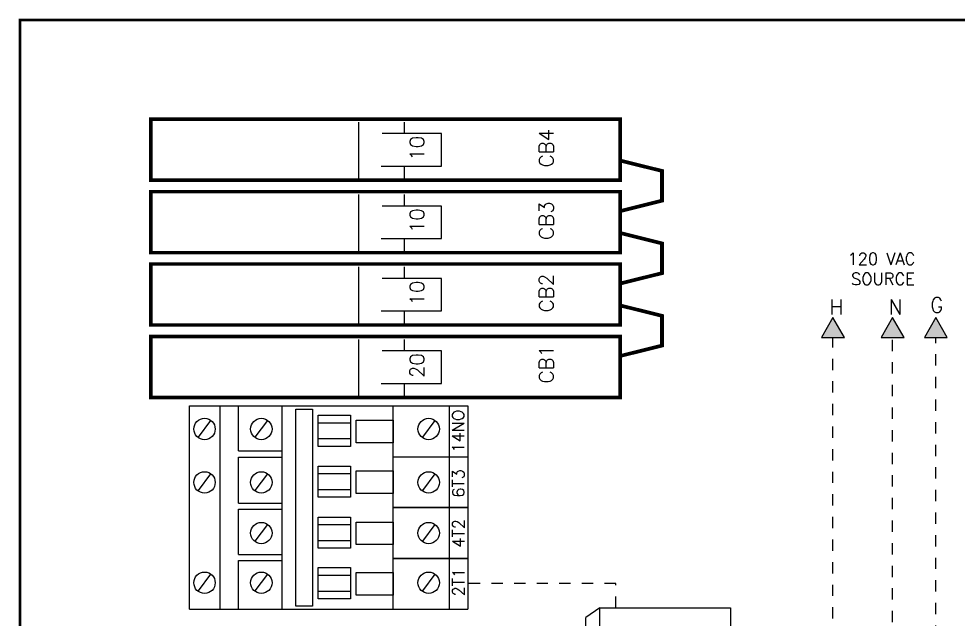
# Model space of a CAD drawing. Extents: x -283 to 170, y -177 to 25.
# Drawn here: x -186.91 to -178.59, y -72.93 to -67.62 of the extents above; entities that cross this region are included whole.
import ezdxf

# ---------------------------------------------------------------- set-up
doc = ezdxf.new("R2010")
doc.units = 0
doc.header["$LTSCALE"] = 0.125
doc.header["$MEASUREMENT"] = 0
doc.linetypes.add('DASHED', pattern=[0.75, 0.5, -0.25])
doc.layers.get('0').update_dxf_attribs({"linetype": 'CONTINUOUS'})
doc.layers.add('ASHADE', color=7, linetype='CONTINUOUS')
doc.layers.add('GREEN', color=83, linetype='DASHED')
doc.styles.get("Standard").update_dxf_attribs({"font": 'simplex.shx', "height": 0.08})

msp = doc.modelspace()

# ---------------------------------------------------------------- hatches: boundary and pattern name
at = {"layer": 'ASHADE', "ltscale": 0.25}
for points in [[(-179.8032, -70.4402), (-179.6, -70.4402), (-179.7016, -70.2643)], [(-179.2757, -70.4405), (-179.0725, -70.4405), (-179.1741, -70.2646)], [(-178.8926, -70.4405), (-178.6894, -70.4405), (-178.791, -70.2646)]]:
    msp.add_hatch(color=256, dxfattribs=at).paths.add_polyline_path(points)

# ---------------------------------------------------------------- linework, layer by layer
for p, q in [((-183.8993, -69.0486), (-183.8993, -68.5343)), ((-183.4941, -68.6364), (-183.4941, -68.5343)), ((-183.1684, -68.6364), (-183.6922, -68.6364)), ((-183.1684, -68.9232), (-183.1684, -68.6364)), ((-183.7021, -68.9232), (-183.1684, -68.9232)), ((-183.4941, -69.0486), (-183.4941, -68.9232)), ((-183.8993, -69.6898), (-183.8993, -69.1755)), ((-183.4941, -69.2775), (-183.4941, -69.1755)), ((-183.1684, -69.2775), (-183.6922, -69.2775)), ((-183.1684, -69.5644), (-183.1684, -69.2775)), ((-183.7021, -69.5644), (-183.1684, -69.5644)), ((-183.4941, -69.6898), (-183.4941, -69.5644)), ((-183.8993, -70.3309), (-183.8993, -69.8166)), ((-183.4941, -69.9187), (-183.4941, -69.8166)), ((-183.1684, -69.9187), (-183.6922, -69.9187)), ((-183.1684, -70.2055), (-183.1684, -69.9187)), ((-183.7021, -70.2055), (-183.1684, -70.2055)), ((-183.4941, -70.3309), (-183.4941, -70.2055)), ((-183.8993, -70.9721), (-183.8993, -70.4578)), ((-183.4941, -70.5598), (-183.4941, -70.4578)), ((-183.1684, -70.5598), (-183.6922, -70.5598)), ((-183.1684, -70.8467), (-183.1684, -70.5598)), ((-183.7021, -70.8467), (-183.1684, -70.8467)), ((-183.4941, -70.9721), (-183.4941, -70.8467)), ((-185.3979, -71.0459), (-182.9335, -71.0459)), ((-185.3979, -71.4957), (-185.3979, -71.0459)), ((-184.5817, -71.0459), (-184.5817, -72.8444)), ((-183.1, -71.0459), (-183.1, -72.8444)), ((-182.9335, -71.0459), (-182.9335, -71.4957)), ((-185.3979, -71.9455), (-185.3979, -71.4957)), ((-183.5962, -71.4957), (-182.9335, -71.4957)), ((-183.5962, -71.4957), (-182.9335, -71.4957)), ((-182.9335, -71.4957), (-182.9335, -71.9455)), ((-185.3979, -72.3968), (-185.3979, -71.9455)), ((-183.5962, -71.9455), (-182.9335, -71.9455)), ((-182.9335, -71.9455), (-183.5962, -71.9455)), ((-182.9335, -71.9455), (-182.9335, -72.3968)), ((-185.3979, -72.8444), (-185.3979, -72.3968)), ((-183.5962, -72.3968), (-182.9335, -72.3968)), ((-182.9335, -72.3968), (-183.5962, -72.3968)), ((-182.9335, -72.3968), (-183.5962, -72.3968)), ((-182.9335, -72.3968), (-182.9335, -72.8444)), ((-185.3979, -72.8444), (-182.9335, -72.8444)), ((-181.766, -72.8325), (-181.8896, -72.918)), ((-181.766, -72.8325), (-180.6093, -72.8325)), ((-181.766, -73.2327), (-181.766, -72.8325)), ((-180.6093, -72.8325), (-180.6093, -73.2327)), ((-181.8896, -73.1472), (-181.8896, -72.918))]:
    msp.add_line(p, q)
at = {"const_width": 0.0307}
for points in [[(-185.7406, -69.0486), (-181.5856, -69.0486), (-181.5856, -68.5088), (-185.7406, -68.5088), (-185.7406, -68.6659)], [(-185.7406, -69.6898), (-181.5856, -69.6898), (-181.5856, -69.1499), (-185.7406, -69.1499), (-185.7406, -69.3071)], [(-185.7406, -70.3309), (-181.5856, -70.3309), (-181.5856, -69.7911), (-185.7406, -69.7911), (-185.7406, -69.9482)], [(-185.7406, -70.9721), (-181.5856, -70.9721), (-181.5856, -70.4322), (-185.7406, -70.4322), (-185.7406, -70.5894)]]:
    msp.add_lwpolyline(points, close=True, dxfattribs=at)
for points in [[(-185.2114, -71.1754), (-185.3219, -71.3217)], [(-184.7085, -71.1754), (-184.819, -71.3217)], [(-183.2268, -71.1754), (-183.3372, -71.3217)], [(-185.2114, -71.6485), (-185.3219, -71.7948)], [(-184.7085, -71.6485), (-184.819, -71.7948)], [(-183.2268, -71.6485), (-183.3372, -71.7948)], [(-184.7085, -72.0964), (-184.819, -72.2427)], [(-183.2268, -72.0964), (-183.3372, -72.2427)], [(-185.2114, -72.5362), (-185.3219, -72.6825)], [(-184.7085, -72.5362), (-184.819, -72.6825)], [(-183.2268, -72.5362), (-183.3372, -72.6825)]]:
    msp.add_lwpolyline(points)
for centre in [(-185.2658, -71.2507), (-184.7629, -71.2507), (-183.2811, -71.2507), (-185.2658, -71.7238), (-184.7629, -71.7238), (-183.2811, -71.7238), (-184.7629, -72.1717), (-183.2811, -72.1717), (-185.2658, -72.6116), (-184.7629, -72.6116), (-183.2811, -72.6116)]:
    msp.add_circle(centre, 0.0946)
at = {"layer": 'ASHADE', "ltscale": 0.25}
for p, q in [((-185.1273, -72.8444), (-185.1273, -71.0459)), ((-184.9657, -71.4449), (-184.9657, -71.0459)), ((-183.5962, -72.8444), (-183.5962, -71.0459)), ((-184.9657, -71.4449), (-184.5874, -71.4449)), ((-184.9657, -71.4988), (-184.5874, -71.4988)), ((-184.9657, -71.9076), (-184.9657, -71.4988)), ((-184.9657, -71.9076), (-184.5874, -71.9076)), ((-184.9657, -71.9615), (-184.5874, -71.9615)), ((-184.9657, -72.3614), (-184.9657, -71.9615)), ((-184.9657, -72.3614), (-184.5874, -72.3614)), ((-184.9657, -72.4153), (-184.5874, -72.4153)), ((-184.9657, -72.8444), (-184.9657, -72.4153))]:
    msp.add_line(p, q, dxfattribs=at)
at = {"layer": 'ASHADE', "const_width": 0.023}
msp.add_lwpolyline([(-186.8987, -90.6301), (-186.8987, -67.6318), (-169.65, -67.6318), (-169.65, -90.6301)], close=True, dxfattribs=at)
at = {"layer": 'ASHADE', "ltscale": 0.25, "const_width": 0.0328}
for points in [[(-181.5861, -69.3223), (-181.2155, -69.2302), (-181.2155, -68.9668), (-181.5861, -68.8747)], [(-181.5861, -69.9635), (-181.2155, -69.8713), (-181.2155, -69.608), (-181.5861, -69.5158)], [(-181.5861, -70.6046), (-181.2155, -70.5125), (-181.2155, -70.2491), (-181.5861, -70.157)]]:
    msp.add_lwpolyline(points, dxfattribs=at)
at = {"layer": 'ASHADE', "ltscale": 0.25}
for points in [[(-179.7016, -70.2643), (-179.8032, -70.4402), (-179.6, -70.4402)], [(-179.1741, -70.2646), (-179.2757, -70.4405), (-179.0725, -70.4405)], [(-178.791, -70.2646), (-178.8926, -70.4405), (-178.6894, -70.4405)], [(-184.4572, -72.8196), (-184.4572, -71.0765), (-184.309, -71.0765), (-184.309, -72.8196)], [(-184.2605, -71.405), (-184.2605, -71.1285), (-183.9739, -71.1285), (-183.9739, -71.405)], [(-184.2605, -71.3387), (-184.2605, -71.1947), (-183.9726, -71.1947), (-183.9726, -71.3387)], [(-183.9228, -71.372), (-183.9228, -71.1726), (-183.5962, -71.1726), (-183.5962, -71.372)], [(-184.2605, -71.8547), (-184.2605, -71.5783), (-183.9739, -71.5783), (-183.9739, -71.8547)], [(-184.2605, -71.7885), (-184.2605, -71.6445), (-183.9726, -71.6445), (-183.9726, -71.7885)], [(-183.9228, -71.8215), (-183.9228, -71.6221), (-183.5962, -71.6221), (-183.5962, -71.8215)], [(-184.2605, -72.3061), (-184.2605, -72.0296), (-183.9739, -72.0296), (-183.9739, -72.3061)], [(-184.2605, -72.2398), (-184.2605, -72.0958), (-183.9726, -72.0958), (-183.9726, -72.2398)], [(-183.9228, -72.2731), (-183.9228, -72.0737), (-183.5962, -72.0737), (-183.5962, -72.2731)], [(-184.2605, -72.7537), (-184.2605, -72.4773), (-183.9739, -72.4773), (-183.9739, -72.7537)], [(-183.9228, -72.7207), (-183.9228, -72.5213), (-183.5962, -72.5213), (-183.5962, -72.7207)], [(-184.2605, -72.6875), (-184.2605, -72.5435), (-183.9726, -72.5435), (-183.9726, -72.6875)]]:
    msp.add_lwpolyline(points, close=True, dxfattribs=at)
at = {"layer": 'GREEN'}
for p, q in [((-179.7016, -75.5285), (-179.7016, -70.4402)), ((-179.1741, -75.1606), (-179.1741, -70.4405)), ((-178.791, -73.8896), (-178.791, -70.4405)), ((-181.625, -72.6168), (-182.9335, -72.6168)), ((-181.625, -72.8325), (-181.625, -72.6168))]:
    msp.add_line(p, q, dxfattribs=at)

# ---------------------------------------------------------------- texts
for s, height, p in [('CB4', 0.12829, (-182.1748, -68.9358)), ('10', 0.12829, (-183.3197, -68.8759)), ('CB3', 0.12829, (-182.1748, -69.5769)), ('10', 0.12829, (-183.3197, -69.5171)), ('CB2', 0.12829, (-182.1748, -70.2181)), ('10', 0.12829, (-183.3197, -70.1582)), ('20', 0.12829, (-183.3197, -70.7994)), ('CB1', 0.12829, (-182.1748, -70.8481)), ('14NO', 0.10544, (-182.9682, -71.4601)), ('6T3', 0.10544, (-182.9662, -71.8587)), ('4T2', 0.10544, (-182.9644, -72.3007)), ('2T1', 0.10544, (-182.9644, -72.7322))]:
    msp.add_text(s, height=height, rotation=90).set_placement(p)
for s, height, p in [('120 VAC', 0.10544, (-179.5733, -69.7978)), ('SOURCE', 0.10544, (-179.541, -69.9754)), ('H', 0.1318, (-179.7351, -70.2359)), ('N', 0.1318, (-179.21, -70.2369)), ('G', 0.1318, (-178.8414, -70.2195))]:
    msp.add_text(s, height=height).set_placement(p)

doc.saveas('drawing.dxf')
